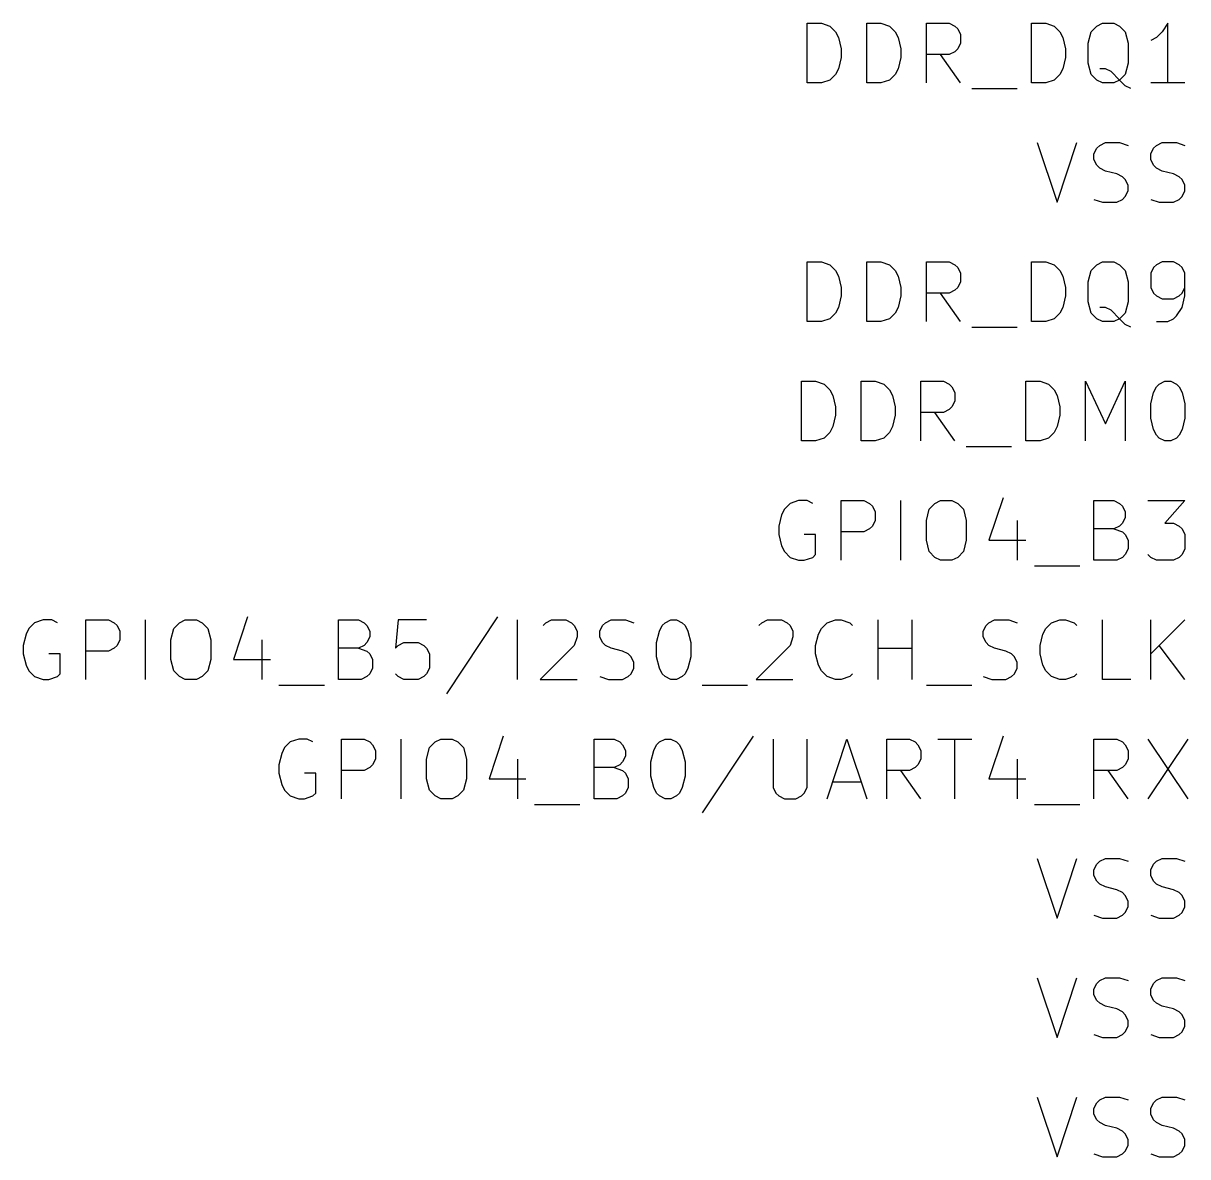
# Model space of a CAD drawing. Header units: millimetres. Extents: x 3 to 201, y -195 to -4.
# Drawn here: x 132 to 156.79, y -76.79 to -52.66 of the extents above; entities that cross this region are included whole.
import ezdxf

# ---------------------------------------------------------------- set-up
doc = ezdxf.new("R2010")
doc.units = ezdxf.units.MM
doc.layers.add('GREENSIXTYFIVE', color=129, linetype='CONTINUOUS')

msp = doc.modelspace()

# ---------------------------------------------------------------- linework, layer by layer
at = {"layer": 'GREENSIXTYFIVE', "linetype": 'CONTINUOUS'}
for p, q in [((148.6867, -53.9275), (148.6867, -52.6575)), ((148.6867, -52.6575), (148.9891, -52.6575)), ((148.9891, -52.6575), (149.1705, -52.718)), ((149.1705, -52.718), (149.2915, -52.839)), ((149.9567, -53.9275), (149.9567, -52.6575)), ((149.9567, -52.6575), (150.2591, -52.6575)), ((150.2591, -52.6575), (150.4405, -52.718)), ((150.4405, -52.718), (150.5615, -52.839)), ((151.2267, -53.9275), (151.2267, -52.6575)), ((151.2267, -52.6575), (151.7105, -52.6575)), ((151.7105, -52.6575), (151.8315, -52.718)), ((151.8315, -52.718), (151.892, -52.7785)), ((151.892, -52.7785), (151.9524, -52.8994)), ((153.4643, -53.9275), (153.4643, -52.6575)), ((153.4643, -52.6575), (153.7667, -52.6575)), ((153.7667, -52.6575), (153.9481, -52.718)), ((153.9481, -52.718), (154.0691, -52.839)), ((154.7343, -52.839), (154.8553, -52.718)), ((154.8553, -52.718), (154.9762, -52.6575)), ((154.9762, -52.6575), (155.2181, -52.6575)), ((155.2181, -52.6575), (155.3391, -52.718)), ((155.3391, -52.718), (155.46, -52.839)), ((156.3672, -52.6575), (156.2463, -52.839)), ((156.3672, -53.9275), (156.3672, -52.6575)), ((149.2915, -52.839), (149.352, -52.9599)), ((149.352, -52.9599), (149.4124, -53.2018)), ((150.5615, -52.839), (150.622, -52.9599)), ((150.622, -52.9599), (150.6824, -53.2018)), ((151.9524, -52.8994), (151.9524, -53.0809)), ((154.0691, -52.839), (154.1296, -52.9599)), ((154.1296, -52.9599), (154.19, -53.2018)), ((154.6739, -53.0809), (154.7343, -52.839)), ((155.46, -52.839), (155.5205, -53.0809)), ((156.1253, -52.9599), (156.0044, -53.0204)), ((156.2463, -52.839), (156.1253, -52.9599)), ((149.4124, -53.2018), (149.4124, -53.3832)), ((150.6824, -53.2018), (150.6824, -53.3832)), ((151.8315, -53.2623), (151.7105, -53.3228)), ((151.892, -53.2018), (151.8315, -53.2623)), ((151.9524, -53.0809), (151.892, -53.2018)), ((154.19, -53.2018), (154.19, -53.3832)), ((154.6739, -53.5042), (154.6739, -53.0809)), ((155.5205, -53.0809), (155.5205, -53.5042)), ((149.4124, -53.3832), (149.352, -53.6251)), ((150.6824, -53.3832), (150.622, -53.6251)), ((151.7105, -53.3228), (151.2267, -53.3228)), ((151.9524, -53.9275), (151.5291, -53.3228)), ((154.19, -53.3832), (154.1296, -53.6251)), ((154.7343, -53.7461), (154.6739, -53.5042)), ((155.5205, -53.5042), (155.46, -53.7461)), ((149.2915, -53.7461), (149.1705, -53.8671)), ((149.352, -53.6251), (149.2915, -53.7461)), ((150.5615, -53.7461), (150.4405, -53.8671)), ((150.622, -53.6251), (150.5615, -53.7461)), ((154.0691, -53.7461), (153.9481, -53.8671)), ((154.1296, -53.6251), (154.0691, -53.7461)), ((154.8553, -53.8671), (154.7343, -53.7461)), ((155.0367, -53.6251), (154.9158, -53.6251)), ((155.1577, -53.6856), (155.0367, -53.6251)), ((155.3391, -53.8671), (155.1577, -53.6856)), ((155.46, -53.7461), (155.3391, -53.8671)), ((148.9891, -53.9275), (148.6867, -53.9275)), ((149.1705, -53.8671), (148.9891, -53.9275)), ((150.2591, -53.9275), (149.9567, -53.9275)), ((150.4405, -53.8671), (150.2591, -53.9275)), ((152.1944, -54.0485), (153.162, -54.0485)), ((153.7667, -53.9275), (153.4643, -53.9275)), ((153.9481, -53.8671), (153.7667, -53.9275)), ((154.9762, -53.9275), (154.8553, -53.8671)), ((155.2181, -53.9275), (154.9762, -53.9275)), ((155.3391, -53.8671), (155.2181, -53.9275)), ((155.46, -53.988), (155.3391, -53.8671)), ((155.581, -54.0485), (155.46, -53.988)), ((156.7301, -53.9275), (156.0044, -53.9275)), ((153.5853, -55.1975), (154.0086, -56.4675)), ((154.0086, -56.4675), (154.432, -55.1975)), ((154.8553, -55.3185), (154.9158, -55.258)), ((154.9158, -55.258), (155.0368, -55.1975)), ((155.0368, -55.1975), (155.3391, -55.1975)), ((155.3391, -55.1975), (155.5206, -55.258)), ((156.0648, -55.3185), (156.1253, -55.258)), ((156.1253, -55.258), (156.2463, -55.1975)), ((156.2463, -55.1975), (156.5486, -55.1975)), ((156.5486, -55.1975), (156.7301, -55.258)), ((154.7949, -55.4394), (154.8553, -55.3185)), ((154.7949, -55.5604), (154.7949, -55.4394)), ((156.0044, -55.4394), (156.0648, -55.3185)), ((156.0044, -55.5604), (156.0044, -55.4394)), ((154.8553, -55.6813), (154.7949, -55.5604)), ((154.9158, -55.7418), (154.8553, -55.6813)), ((155.0368, -55.8023), (154.9158, -55.7418)), ((156.0648, -55.6813), (156.0044, -55.5604)), ((156.1253, -55.7418), (156.0648, -55.6813)), ((156.2463, -55.8023), (156.1253, -55.7418)), ((155.2787, -55.8628), (155.0368, -55.8023)), ((155.3996, -55.9232), (155.2787, -55.8628)), ((155.4601, -55.9837), (155.3996, -55.9232)), ((155.5206, -56.1047), (155.4601, -55.9837)), ((156.4882, -55.8628), (156.2463, -55.8023)), ((156.6091, -55.9232), (156.4882, -55.8628)), ((156.6696, -55.9837), (156.6091, -55.9232)), ((156.7301, -56.1047), (156.6696, -55.9837)), ((155.4601, -56.3466), (155.5206, -56.2256)), ((155.5206, -56.2256), (155.5206, -56.1047)), ((156.6696, -56.3466), (156.7301, -56.2256)), ((156.7301, -56.2256), (156.7301, -56.1047)), ((154.7949, -56.4071), (154.9763, -56.4675)), ((154.9763, -56.4675), (155.2787, -56.4675)), ((155.2787, -56.4675), (155.3996, -56.4071)), ((155.3996, -56.4071), (155.4601, -56.3466)), ((156.0044, -56.4071), (156.1858, -56.4675)), ((156.1858, -56.4675), (156.4882, -56.4675)), ((156.4882, -56.4675), (156.6091, -56.4071)), ((156.6091, -56.4071), (156.6696, -56.3466)), ((148.6867, -59.0075), (148.6867, -57.7375)), ((148.6867, -57.7375), (148.9891, -57.7375)), ((148.9891, -57.7375), (149.1705, -57.798)), ((149.9567, -59.0075), (149.9567, -57.7375)), ((149.9567, -57.7375), (150.2591, -57.7375)), ((150.2591, -57.7375), (150.4405, -57.798)), ((151.2267, -59.0075), (151.2267, -57.7375)), ((151.2267, -57.7375), (151.7105, -57.7375)), ((151.7105, -57.7375), (151.8315, -57.798)), ((153.4643, -59.0075), (153.4643, -57.7375)), ((153.4643, -57.7375), (153.7667, -57.7375)), ((153.7667, -57.7375), (153.9481, -57.798)), ((154.8553, -57.798), (154.9762, -57.7375)), ((154.9762, -57.7375), (155.2181, -57.7375)), ((155.2181, -57.7375), (155.3391, -57.798)), ((156.2463, -57.7375), (156.1253, -57.798)), ((156.4882, -57.7375), (156.2463, -57.7375)), ((156.6091, -57.798), (156.4882, -57.7375)), ((149.1705, -57.798), (149.2915, -57.919)), ((149.2915, -57.919), (149.352, -58.0399)), ((150.4405, -57.798), (150.5615, -57.919)), ((150.5615, -57.919), (150.622, -58.0399)), ((151.8315, -57.798), (151.892, -57.8585)), ((151.892, -57.8585), (151.9524, -57.9794)), ((151.9524, -57.9794), (151.9524, -58.1609)), ((153.9481, -57.798), (154.0691, -57.919)), ((154.0691, -57.919), (154.1296, -58.0399)), ((154.6739, -58.1609), (154.7343, -57.919)), ((154.7343, -57.919), (154.8553, -57.798)), ((155.3391, -57.798), (155.46, -57.919)), ((155.46, -57.919), (155.5205, -58.1609)), ((156.0648, -57.8585), (156.0044, -57.9794)), ((156.0044, -57.9794), (156.0044, -58.2818)), ((156.1253, -57.798), (156.0648, -57.8585)), ((156.6696, -57.8585), (156.6091, -57.798)), ((156.7301, -57.9794), (156.6696, -57.8585)), ((156.7301, -58.4632), (156.7301, -57.9794)), ((149.352, -58.0399), (149.4124, -58.2818)), ((150.622, -58.0399), (150.6824, -58.2818)), ((151.9524, -58.1609), (151.892, -58.2818)), ((154.1296, -58.0399), (154.19, -58.2818)), ((154.6739, -58.5842), (154.6739, -58.1609)), ((155.5205, -58.1609), (155.5205, -58.5842)), ((149.4124, -58.4632), (149.352, -58.7051)), ((149.4124, -58.2818), (149.4124, -58.4632)), ((150.6824, -58.4632), (150.622, -58.7051)), ((150.6824, -58.2818), (150.6824, -58.4632)), ((151.7105, -58.4028), (151.2267, -58.4028)), ((151.9524, -59.0075), (151.5291, -58.4028)), ((151.8315, -58.3423), (151.7105, -58.4028)), ((151.892, -58.2818), (151.8315, -58.3423)), ((154.19, -58.4632), (154.1296, -58.7051)), ((154.19, -58.2818), (154.19, -58.4632)), ((156.0044, -58.2818), (156.0648, -58.4028)), ((156.0648, -58.4028), (156.1253, -58.4632)), ((156.1253, -58.4632), (156.2463, -58.5237)), ((156.4882, -58.5237), (156.6091, -58.4632)), ((156.6091, -58.4632), (156.6696, -58.4028)), ((156.6696, -58.4028), (156.7301, -58.2818)), ((156.6696, -58.7051), (156.7301, -58.4632)), ((149.352, -58.7051), (149.2915, -58.8261)), ((150.622, -58.7051), (150.5615, -58.8261)), ((154.1296, -58.7051), (154.0691, -58.8261)), ((154.7343, -58.8261), (154.6739, -58.5842)), ((155.0367, -58.7051), (154.9158, -58.7051)), ((155.1577, -58.7656), (155.0367, -58.7051)), ((155.5205, -58.5842), (155.46, -58.8261)), ((156.2463, -58.5237), (156.4882, -58.5237)), ((156.5486, -58.8866), (156.6696, -58.7051)), ((148.9891, -59.0075), (148.6867, -59.0075)), ((149.1705, -58.9471), (148.9891, -59.0075)), ((149.2915, -58.8261), (149.1705, -58.9471)), ((150.2591, -59.0075), (149.9567, -59.0075)), ((150.4405, -58.9471), (150.2591, -59.0075)), ((150.5615, -58.8261), (150.4405, -58.9471)), ((153.7667, -59.0075), (153.4643, -59.0075)), ((153.9481, -58.9471), (153.7667, -59.0075)), ((154.0691, -58.8261), (153.9481, -58.9471)), ((154.8553, -58.9471), (154.7343, -58.8261)), ((154.9762, -59.0075), (154.8553, -58.9471)), ((155.2181, -59.0075), (154.9762, -59.0075)), ((155.3391, -58.9471), (155.1577, -58.7656)), ((155.3391, -58.9471), (155.2181, -59.0075)), ((155.46, -58.8261), (155.3391, -58.9471)), ((155.46, -59.068), (155.3391, -58.9471)), ((156.1253, -59.0075), (156.3672, -59.0075)), ((156.3672, -59.0075), (156.4882, -58.9471)), ((156.4882, -58.9471), (156.5486, -58.8866)), ((152.1944, -59.1285), (153.162, -59.1285)), ((155.581, -59.1285), (155.46, -59.068)), ((148.5658, -61.5475), (148.5658, -60.2775)), ((148.5658, -60.2775), (148.8682, -60.2775)), ((148.8682, -60.2775), (149.0496, -60.338)), ((149.0496, -60.338), (149.1706, -60.459)), ((149.1706, -60.459), (149.2311, -60.5799)), ((149.8358, -61.5475), (149.8358, -60.2775)), ((149.8358, -60.2775), (150.1382, -60.2775)), ((150.1382, -60.2775), (150.3196, -60.338)), ((150.3196, -60.338), (150.4406, -60.459)), ((150.4406, -60.459), (150.5011, -60.5799)), ((151.1058, -61.5475), (151.1058, -60.2775)), ((151.1058, -60.2775), (151.5896, -60.2775)), ((151.5896, -60.2775), (151.7106, -60.338)), ((151.7106, -60.338), (151.7711, -60.3985)), ((151.7711, -60.3985), (151.8315, -60.5194)), ((153.3434, -61.5475), (153.3434, -60.2775)), ((153.3434, -60.2775), (153.6458, -60.2775)), ((153.6458, -60.2775), (153.8272, -60.338)), ((153.8272, -60.338), (153.9482, -60.459)), ((153.9482, -60.459), (154.0087, -60.5799)), ((154.6134, -61.5475), (154.6134, -60.2775)), ((154.6134, -60.2775), (155.0368, -61.1847)), ((155.0368, -61.1847), (155.4601, -60.2775)), ((155.4601, -60.2775), (155.4601, -61.5475)), ((156.0648, -60.5194), (156.1253, -60.3985)), ((156.1253, -60.3985), (156.1858, -60.338)), ((156.1858, -60.338), (156.3067, -60.2775)), ((156.3067, -60.2775), (156.4277, -60.2775)), ((156.4277, -60.2775), (156.5486, -60.338)), ((156.5486, -60.338), (156.6091, -60.3985)), ((156.6091, -60.3985), (156.6696, -60.5194)), ((149.2311, -60.5799), (149.2915, -60.8218)), ((150.5011, -60.5799), (150.5615, -60.8218)), ((151.8315, -60.7009), (151.7711, -60.8218)), ((151.8315, -60.5194), (151.8315, -60.7009)), ((154.0087, -60.5799), (154.0691, -60.8218)), ((156.0044, -60.7613), (156.0648, -60.5194)), ((156.6696, -60.5194), (156.7301, -60.7613)), ((149.2915, -60.8218), (149.2915, -61.0032)), ((150.5615, -60.8218), (150.5615, -61.0032)), ((151.5896, -60.9428), (151.1058, -60.9428)), ((151.8315, -61.5475), (151.4082, -60.9428)), ((151.7106, -60.8823), (151.5896, -60.9428)), ((151.7711, -60.8218), (151.7106, -60.8823)), ((154.0691, -60.8218), (154.0691, -61.0032)), ((156.0044, -61.0637), (156.0044, -60.7613)), ((156.7301, -60.7613), (156.7301, -61.0637)), ((149.2915, -61.0032), (149.2311, -61.2451)), ((150.5615, -61.0032), (150.5011, -61.2451)), ((154.0691, -61.0032), (154.0087, -61.2451)), ((156.0648, -61.3056), (156.0044, -61.0637)), ((156.7301, -61.0637), (156.6696, -61.3056)), ((149.0496, -61.4871), (148.8682, -61.5475)), ((149.1706, -61.3661), (149.0496, -61.4871)), ((149.2311, -61.2451), (149.1706, -61.3661)), ((150.3196, -61.4871), (150.1382, -61.5475)), ((150.4406, -61.3661), (150.3196, -61.4871)), ((150.5011, -61.2451), (150.4406, -61.3661)), ((153.8272, -61.4871), (153.6458, -61.5475)), ((153.9482, -61.3661), (153.8272, -61.4871)), ((154.0087, -61.2451), (153.9482, -61.3661)), ((156.1253, -61.4266), (156.0648, -61.3056)), ((156.1858, -61.4871), (156.1253, -61.4266)), ((156.3067, -61.5475), (156.1858, -61.4871)), ((156.5486, -61.4871), (156.4277, -61.5475)), ((156.6091, -61.4266), (156.5486, -61.4871)), ((156.6696, -61.3056), (156.6091, -61.4266)), ((148.8682, -61.5475), (148.5658, -61.5475)), ((150.1382, -61.5475), (149.8358, -61.5475)), ((152.0735, -61.6685), (153.0411, -61.6685)), ((153.6458, -61.5475), (153.3434, -61.5475)), ((156.4277, -61.5475), (156.3067, -61.5475)), ((148.3239, -62.878), (148.2029, -62.999)), ((148.5053, -62.8175), (148.3239, -62.878)), ((148.6867, -62.8175), (148.5053, -62.8175)), ((148.8077, -62.878), (148.6867, -62.8175)), ((149.4124, -64.0875), (149.4124, -62.8175)), ((149.4124, -62.8175), (149.8962, -62.8175)), ((149.8962, -62.8175), (150.0172, -62.878)), ((150.0172, -62.878), (150.0777, -62.9385)), ((150.0777, -62.9385), (150.1381, -63.0594)), ((150.6824, -64.0875), (150.6824, -62.8175)), ((151.2872, -62.999), (151.4082, -62.878)), ((151.4082, -62.878), (151.5291, -62.8175)), ((151.5291, -62.8175), (151.771, -62.8175)), ((151.771, -62.8175), (151.892, -62.878)), ((151.892, -62.878), (152.0129, -62.999)), ((152.8596, -62.7571), (152.5573, -63.6642)), ((154.7948, -64.0875), (154.7948, -62.8175)), ((154.7948, -62.8175), (155.2182, -62.8175)), ((155.2182, -62.8175), (155.3391, -62.878)), ((155.3391, -62.878), (155.3996, -62.9385)), ((155.3996, -62.9385), (155.4601, -63.0594)), ((155.9439, -62.8175), (156.7301, -62.8175)), ((156.7301, -62.8175), (156.3067, -63.3013)), ((148.1424, -63.1199), (148.082, -63.3618)), ((148.2029, -62.999), (148.1424, -63.1199)), ((150.1381, -63.0594), (150.1381, -63.2409)), ((151.2268, -63.2409), (151.2872, -62.999)), ((152.0129, -62.999), (152.0734, -63.2409)), ((155.4601, -63.1804), (155.3996, -63.3013)), ((155.4601, -63.0594), (155.4601, -63.1804)), ((148.082, -63.3618), (148.082, -63.5432)), ((150.0172, -63.4223), (149.8962, -63.4828)), ((150.0777, -63.3618), (150.0172, -63.4223)), ((150.1381, -63.2409), (150.0777, -63.3618)), ((151.2268, -63.6642), (151.2268, -63.2409)), ((152.0734, -63.2409), (152.0734, -63.6642)), ((153.162, -63.2409), (153.162, -64.0875)), ((155.2182, -63.4223), (154.7948, -63.4223)), ((155.3391, -63.3618), (155.2182, -63.4223)), ((155.2182, -63.4223), (155.3996, -63.4828)), ((155.3996, -63.3013), (155.3391, -63.3618)), ((156.3067, -63.3013), (156.4882, -63.3013)), ((156.4882, -63.3013), (156.6091, -63.3618)), ((156.6091, -63.3618), (156.6696, -63.4223)), ((156.6696, -63.4223), (156.7301, -63.5432)), ((148.082, -63.5432), (148.1424, -63.7851)), ((148.8681, -63.5432), (148.6262, -63.5432)), ((148.8681, -63.9666), (148.8681, -63.5432)), ((149.8962, -63.4828), (149.4124, -63.4828)), ((151.2872, -63.9061), (151.2268, -63.6642)), ((152.0734, -63.6642), (152.0129, -63.9061)), ((152.5573, -63.6642), (153.3434, -63.6642)), ((155.3996, -63.4828), (155.4601, -63.5432)), ((155.4601, -63.5432), (155.5205, -63.6642)), ((155.5205, -63.6642), (155.5205, -63.8456)), ((156.7301, -63.5432), (156.7301, -63.8456)), ((148.1424, -63.7851), (148.2029, -63.9061)), ((148.2029, -63.9061), (148.3239, -64.0271)), ((148.8077, -64.0271), (148.8681, -63.9666)), ((151.4082, -64.0271), (151.2872, -63.9061)), ((152.0129, -63.9061), (151.892, -64.0271)), ((155.4601, -63.9666), (155.3996, -64.0271)), ((155.5205, -63.8456), (155.4601, -63.9666)), ((156.0044, -64.0271), (155.9439, -63.9666)), ((156.6696, -63.9666), (156.6091, -64.0271)), ((156.7301, -63.8456), (156.6696, -63.9666)), ((148.3239, -64.0271), (148.5053, -64.0875)), ((148.5053, -64.0875), (148.6262, -64.0875)), ((148.6262, -64.0875), (148.8077, -64.0271)), ((151.5291, -64.0875), (151.4082, -64.0271)), ((151.771, -64.0875), (151.5291, -64.0875)), ((151.892, -64.0271), (151.771, -64.0875)), ((153.5249, -64.2085), (154.4925, -64.2085)), ((155.2786, -64.0875), (154.7948, -64.0875)), ((155.3996, -64.0271), (155.2786, -64.0875)), ((156.1253, -64.0875), (156.0044, -64.0271)), ((156.4882, -64.0875), (156.1253, -64.0875)), ((156.6091, -64.0271), (156.4882, -64.0875)), ((132.2373, -65.418), (132.1163, -65.539)), ((132.4187, -65.3575), (132.2373, -65.418)), ((132.6001, -65.3575), (132.4187, -65.3575)), ((132.7211, -65.418), (132.6001, -65.3575)), ((133.3258, -66.6275), (133.3258, -65.3575)), ((133.3258, -65.3575), (133.8096, -65.3575)), ((133.8096, -65.3575), (133.9306, -65.418)), ((133.9306, -65.418), (133.9911, -65.4785)), ((134.5958, -66.6275), (134.5958, -65.3575)), ((135.2006, -65.539), (135.3216, -65.418)), ((135.3216, -65.418), (135.4425, -65.3575)), ((135.4425, -65.3575), (135.6844, -65.3575)), ((135.6844, -65.3575), (135.8054, -65.418)), ((135.8054, -65.418), (135.9263, -65.539)), ((136.773, -65.2971), (136.4707, -66.2042)), ((138.7082, -66.6275), (138.7082, -65.3575)), ((138.7082, -65.3575), (139.1316, -65.3575)), ((139.1316, -65.3575), (139.2525, -65.418)), ((139.2525, -65.418), (139.313, -65.4785)), ((139.9782, -65.3575), (139.9178, -65.9623)), ((140.583, -65.3575), (139.9782, -65.3575)), ((142.0949, -65.2971), (141.0063, -66.9299)), ((142.5182, -66.6275), (142.5182, -65.3575)), ((143.0626, -65.4785), (143.123, -65.418)), ((143.123, -65.418), (143.244, -65.3575)), ((143.244, -65.3575), (143.5464, -65.3575)), ((143.5464, -65.3575), (143.6673, -65.418)), ((143.6673, -65.418), (143.7278, -65.4785)), ((144.3325, -65.4785), (144.393, -65.418)), ((144.393, -65.418), (144.514, -65.3575)), ((144.514, -65.3575), (144.8163, -65.3575)), ((144.8163, -65.3575), (144.9978, -65.418)), ((145.6025, -65.4785), (145.663, -65.418)), ((145.663, -65.418), (145.7839, -65.3575)), ((145.7839, -65.3575), (145.9049, -65.3575)), ((145.9049, -65.3575), (146.0258, -65.418)), ((146.0258, -65.418), (146.0863, -65.4785)), ((147.6587, -65.4785), (147.7191, -65.418)), ((147.7191, -65.418), (147.8401, -65.3575)), ((147.8401, -65.3575), (148.1425, -65.3575)), ((148.1425, -65.3575), (148.2634, -65.418)), ((148.2634, -65.418), (148.3239, -65.4785)), ((148.9891, -65.539), (149.1101, -65.418)), ((149.1101, -65.418), (149.2915, -65.3575)), ((149.2915, -65.3575), (149.4124, -65.3575)), ((149.4124, -65.3575), (149.5939, -65.418)), ((149.5939, -65.418), (149.6543, -65.4785)), ((150.1986, -66.6275), (150.1986, -65.3575)), ((150.9243, -66.6275), (150.9243, -65.3575)), ((152.4967, -65.4785), (152.5572, -65.418)), ((152.5572, -65.418), (152.6782, -65.3575)), ((152.6782, -65.3575), (152.9805, -65.3575)), ((152.9805, -65.3575), (153.162, -65.418)), ((153.7667, -65.539), (153.8877, -65.418)), ((153.8877, -65.418), (154.0691, -65.3575)), ((154.0691, -65.3575), (154.19, -65.3575)), ((154.19, -65.3575), (154.3715, -65.418)), ((154.3715, -65.418), (154.4319, -65.4785)), ((154.9762, -66.6275), (154.9762, -65.3575)), ((156.0043, -66.6275), (156.0043, -65.3575)), ((156.73, -65.3575), (156.0043, -66.0832)), ((132.0558, -65.6599), (131.9954, -65.9018)), ((132.1163, -65.539), (132.0558, -65.6599)), ((133.9911, -65.4785), (134.0515, -65.5994)), ((134.0515, -65.5994), (134.0515, -65.7809)), ((135.1402, -65.7809), (135.2006, -65.539)), ((135.9263, -65.539), (135.9868, -65.7809)), ((139.313, -65.4785), (139.3735, -65.5994)), ((139.3735, -65.5994), (139.3735, -65.7204)), ((143.7278, -65.4785), (143.7883, -65.5994)), ((143.7883, -65.5994), (143.7883, -65.7204)), ((144.2721, -65.5994), (144.3325, -65.4785)), ((144.2721, -65.7204), (144.2721, -65.5994)), ((145.4816, -65.8413), (145.542, -65.5994)), ((145.542, -65.5994), (145.6025, -65.4785)), ((146.0863, -65.4785), (146.1468, -65.5994)), ((146.1468, -65.5994), (146.2073, -65.8413)), ((148.3239, -65.4785), (148.3844, -65.5994)), ((148.3844, -65.5994), (148.3844, -65.7204)), ((148.8682, -65.9018), (148.9286, -65.6599)), ((148.9286, -65.6599), (148.9891, -65.539)), ((152.4363, -65.5994), (152.4967, -65.4785)), ((152.4363, -65.7204), (152.4363, -65.5994)), ((153.6458, -65.9018), (153.7062, -65.6599)), ((153.7062, -65.6599), (153.7667, -65.539)), ((131.9954, -65.9018), (131.9954, -66.0832)), ((133.9911, -65.9018), (133.9306, -65.9623)), ((134.0515, -65.7809), (133.9911, -65.9018)), ((135.1402, -66.2042), (135.1402, -65.7809)), ((135.9868, -65.7809), (135.9868, -66.2042)), ((137.0754, -65.7809), (137.0754, -66.6275)), ((139.2525, -65.9018), (139.1316, -65.9623)), ((139.313, -65.8413), (139.2525, -65.9018)), ((139.3735, -65.7204), (139.313, -65.8413)), ((139.9178, -65.9623), (139.9782, -65.9018)), ((139.9782, -65.9018), (140.0992, -65.8413)), ((140.0992, -65.8413), (140.4016, -65.8413)), ((140.4016, -65.8413), (140.5225, -65.9018)), ((140.5225, -65.9018), (140.583, -65.9623)), ((143.7278, -65.9018), (143.0021, -66.6275)), ((143.7883, -65.7204), (143.7278, -65.9018)), ((144.3325, -65.8413), (144.2721, -65.7204)), ((144.393, -65.9018), (144.3325, -65.8413)), ((144.514, -65.9623), (144.393, -65.9018)), ((145.4816, -66.1437), (145.4816, -65.8413)), ((146.2073, -65.8413), (146.2073, -66.1437)), ((148.3239, -65.9018), (147.5982, -66.6275)), ((148.3844, -65.7204), (148.3239, -65.9018)), ((148.8682, -66.0832), (148.8682, -65.9018)), ((152.4967, -65.8413), (152.4363, -65.7204)), ((152.5572, -65.9018), (152.4967, -65.8413)), ((152.6782, -65.9623), (152.5572, -65.9018)), ((153.6458, -66.0832), (153.6458, -65.9018)), ((156.73, -66.6275), (156.1858, -65.9018)), ((131.9954, -66.0832), (132.0558, -66.3251)), ((132.7815, -66.0832), (132.5396, -66.0832)), ((132.7815, -66.5066), (132.7815, -66.0832)), ((133.8096, -66.0228), (133.3258, -66.0228)), ((133.9306, -65.9623), (133.8096, -66.0228)), ((139.1316, -65.9623), (138.7082, -65.9623)), ((139.1316, -65.9623), (139.313, -66.0228)), ((139.313, -66.0228), (139.3735, -66.0832)), ((139.3735, -66.0832), (139.4339, -66.2042)), ((140.583, -65.9623), (140.6435, -66.0832)), ((140.6435, -66.0832), (140.6435, -66.3856)), ((144.7559, -66.0228), (144.514, -65.9623)), ((144.8768, -66.0832), (144.7559, -66.0228)), ((144.9373, -66.1437), (144.8768, -66.0832)), ((144.9978, -66.2647), (144.9373, -66.1437)), ((145.542, -66.3856), (145.4816, -66.1437)), ((146.2073, -66.1437), (146.1468, -66.3856)), ((148.9286, -66.3251), (148.8682, -66.0832)), ((150.1986, -65.9623), (150.9243, -65.9623)), ((152.9201, -66.0228), (152.6782, -65.9623)), ((153.041, -66.0832), (152.9201, -66.0228)), ((153.1015, -66.1437), (153.041, -66.0832)), ((153.162, -66.2647), (153.1015, -66.1437)), ((153.7062, -66.3251), (153.6458, -66.0832)), ((132.0558, -66.3251), (132.1163, -66.4461)), ((132.1163, -66.4461), (132.2373, -66.5671)), ((135.2006, -66.4461), (135.1402, -66.2042)), ((135.3216, -66.5671), (135.2006, -66.4461)), ((135.9263, -66.4461), (135.8054, -66.5671)), ((135.9868, -66.2042), (135.9263, -66.4461)), ((136.4707, -66.2042), (137.2568, -66.2042)), ((139.4339, -66.3856), (139.3735, -66.5066)), ((139.4339, -66.2042), (139.4339, -66.3856)), ((140.6435, -66.3856), (140.583, -66.5066)), ((144.9373, -66.5066), (144.9978, -66.3856)), ((144.9978, -66.3856), (144.9978, -66.2647)), ((145.6025, -66.5066), (145.542, -66.3856)), ((146.1468, -66.3856), (146.0863, -66.5066)), ((148.9891, -66.4461), (148.9286, -66.3251)), ((149.1101, -66.5671), (148.9891, -66.4461)), ((153.1015, -66.5066), (153.162, -66.3856)), ((153.162, -66.3856), (153.162, -66.2647)), ((153.7667, -66.4461), (153.7062, -66.3251)), ((153.8877, -66.5671), (153.7667, -66.4461)), ((132.2373, -66.5671), (132.4187, -66.6275)), ((132.4187, -66.6275), (132.5396, -66.6275)), ((132.5396, -66.6275), (132.7211, -66.5671)), ((132.7211, -66.5671), (132.7815, -66.5066)), ((135.4425, -66.6275), (135.3216, -66.5671)), ((135.6844, -66.6275), (135.4425, -66.6275)), ((135.8054, -66.5671), (135.6844, -66.6275)), ((139.192, -66.6275), (138.7082, -66.6275)), ((139.313, -66.5671), (139.192, -66.6275)), ((139.3735, -66.5066), (139.313, -66.5671)), ((139.9782, -66.5671), (139.9178, -66.5066)), ((140.0992, -66.6275), (139.9782, -66.5671)), ((140.4016, -66.6275), (140.0992, -66.6275)), ((140.5225, -66.5671), (140.4016, -66.6275)), ((140.583, -66.5066), (140.5225, -66.5671)), ((143.0021, -66.6275), (143.7883, -66.6275)), ((144.2721, -66.5671), (144.4535, -66.6275)), ((144.4535, -66.6275), (144.7559, -66.6275)), ((144.7559, -66.6275), (144.8768, -66.5671)), ((144.8768, -66.5671), (144.9373, -66.5066)), ((145.663, -66.5671), (145.6025, -66.5066)), ((145.7839, -66.6275), (145.663, -66.5671)), ((145.9049, -66.6275), (145.7839, -66.6275)), ((146.0258, -66.5671), (145.9049, -66.6275)), ((146.0863, -66.5066), (146.0258, -66.5671)), ((147.5982, -66.6275), (148.3844, -66.6275)), ((149.2915, -66.6275), (149.1101, -66.5671)), ((149.4124, -66.6275), (149.2915, -66.6275)), ((149.5939, -66.5671), (149.4124, -66.6275)), ((149.6543, -66.5066), (149.5939, -66.5671)), ((152.4363, -66.5671), (152.6177, -66.6275)), ((152.6177, -66.6275), (152.9201, -66.6275)), ((152.9201, -66.6275), (153.041, -66.5671)), ((153.041, -66.5671), (153.1015, -66.5066)), ((154.0691, -66.6275), (153.8877, -66.5671)), ((154.19, -66.6275), (154.0691, -66.6275)), ((154.3715, -66.5671), (154.19, -66.6275)), ((154.4319, -66.5066), (154.3715, -66.5671)), ((155.581, -66.6275), (154.9762, -66.6275)), ((137.4383, -66.7485), (138.4059, -66.7485)), ((146.4492, -66.7485), (147.4168, -66.7485)), ((151.2268, -66.7485), (152.1944, -66.7485)), ((137.8615, -67.8975), (137.6801, -67.958)), ((138.0429, -67.8975), (137.8615, -67.8975)), ((138.1639, -67.958), (138.0429, -67.8975)), ((138.7686, -69.1675), (138.7686, -67.8975)), ((138.7686, -67.8975), (139.2524, -67.8975)), ((139.2524, -67.8975), (139.3734, -67.958)), ((140.0386, -69.1675), (140.0386, -67.8975)), ((140.7644, -67.958), (140.8853, -67.8975)), ((140.8853, -67.8975), (141.1272, -67.8975)), ((141.1272, -67.8975), (141.2482, -67.958)), ((142.2158, -67.8371), (141.9135, -68.7442)), ((144.151, -69.1675), (144.151, -67.8975)), ((144.151, -67.8975), (144.5744, -67.8975)), ((144.5744, -67.8975), (144.6953, -67.958)), ((145.542, -67.958), (145.6629, -67.8975)), ((145.6629, -67.8975), (145.7839, -67.8975)), ((145.7839, -67.8975), (145.9048, -67.958)), ((147.5377, -67.8371), (146.4491, -69.4699)), ((147.961, -67.8975), (147.961, -68.9256)), ((148.6867, -68.9256), (148.6867, -67.8975)), ((149.1101, -69.1675), (149.5334, -67.8975)), ((149.5334, -67.8975), (149.9568, -69.1675)), ((150.3801, -69.1675), (150.3801, -67.8975)), ((150.3801, -67.8975), (150.8639, -67.8975)), ((150.8639, -67.8975), (150.9849, -67.958)), ((151.4687, -67.8975), (152.1944, -67.8975)), ((151.8316, -69.1675), (151.8316, -67.8975)), ((152.8596, -67.8371), (152.5573, -68.7442)), ((154.7948, -69.1675), (154.7948, -67.8975)), ((154.7948, -67.8975), (155.2786, -67.8975)), ((155.2786, -67.8975), (155.3996, -67.958)), ((155.9439, -67.8975), (156.7905, -69.1675)), ((156.7905, -67.8975), (155.9439, -69.1675)), ((137.5591, -68.079), (137.4986, -68.1999)), ((137.6801, -67.958), (137.5591, -68.079)), ((139.3734, -67.958), (139.4339, -68.0185)), ((139.4339, -68.0185), (139.4943, -68.1394)), ((139.4943, -68.1394), (139.4943, -68.3209)), ((140.583, -68.3209), (140.6434, -68.079)), ((140.6434, -68.079), (140.7644, -67.958)), ((141.2482, -67.958), (141.3691, -68.079)), ((141.3691, -68.079), (141.4296, -68.3209)), ((144.6953, -67.958), (144.7558, -68.0185)), ((144.7558, -68.0185), (144.8163, -68.1394)), ((144.8163, -68.1394), (144.8163, -68.2604)), ((145.3606, -68.3813), (145.421, -68.1394)), ((145.421, -68.1394), (145.4815, -68.0185)), ((145.4815, -68.0185), (145.542, -67.958)), ((145.9048, -67.958), (145.9653, -68.0185)), ((145.9653, -68.0185), (146.0258, -68.1394)), ((146.0258, -68.1394), (146.0863, -68.3813)), ((150.9849, -67.958), (151.0454, -68.0185)), ((151.0454, -68.0185), (151.1058, -68.1394)), ((151.1058, -68.1394), (151.1058, -68.3209)), ((155.3996, -67.958), (155.4601, -68.0185)), ((155.4601, -68.0185), (155.5205, -68.1394)), ((155.5205, -68.1394), (155.5205, -68.3209)), ((137.4986, -68.1999), (137.4382, -68.4418)), ((139.4943, -68.3209), (139.4339, -68.4418)), ((140.583, -68.7442), (140.583, -68.3209)), ((141.4296, -68.3209), (141.4296, -68.7442)), ((142.5182, -68.3209), (142.5182, -69.1675)), ((144.7558, -68.3813), (144.6953, -68.4418)), ((144.8163, -68.2604), (144.7558, -68.3813)), ((145.3606, -68.6837), (145.3606, -68.3813)), ((146.0863, -68.3813), (146.0863, -68.6837)), ((151.1058, -68.3209), (151.0454, -68.4418)), ((153.162, -68.3209), (153.162, -69.1675)), ((155.5205, -68.3209), (155.4601, -68.4418)), ((137.4382, -68.4418), (137.4382, -68.6232)), ((137.4382, -68.6232), (137.4986, -68.8651)), ((138.2243, -68.6232), (137.9824, -68.6232)), ((138.2243, -69.0466), (138.2243, -68.6232)), ((139.2524, -68.5628), (138.7686, -68.5628)), ((139.3734, -68.5023), (139.2524, -68.5628)), ((139.4339, -68.4418), (139.3734, -68.5023)), ((144.5744, -68.5023), (144.151, -68.5023)), ((144.6953, -68.4418), (144.5744, -68.5023)), ((144.5744, -68.5023), (144.7558, -68.5628)), ((144.7558, -68.5628), (144.8163, -68.6232)), ((144.8163, -68.6232), (144.8767, -68.7442)), ((150.8639, -68.5628), (150.3801, -68.5628)), ((151.1058, -69.1675), (150.6825, -68.5628)), ((150.9849, -68.5023), (150.8639, -68.5628)), ((151.0454, -68.4418), (150.9849, -68.5023)), ((155.2786, -68.5628), (154.7948, -68.5628)), ((155.5205, -69.1675), (155.0972, -68.5628)), ((155.3996, -68.5023), (155.2786, -68.5628)), ((155.4601, -68.4418), (155.3996, -68.5023)), ((137.4986, -68.8651), (137.5591, -68.9861)), ((140.6434, -68.9861), (140.583, -68.7442)), ((141.4296, -68.7442), (141.3691, -68.9861)), ((141.9135, -68.7442), (142.6996, -68.7442)), ((144.8767, -68.9256), (144.8163, -69.0466)), ((144.8767, -68.7442), (144.8767, -68.9256)), ((145.421, -68.9256), (145.3606, -68.6837)), ((145.4815, -69.0466), (145.421, -68.9256)), ((146.0258, -68.9256), (145.9653, -69.0466)), ((146.0863, -68.6837), (146.0258, -68.9256)), ((147.961, -68.9256), (148.0215, -69.0466)), ((148.6263, -69.0466), (148.6867, -68.9256)), ((149.2311, -68.8047), (149.8358, -68.8047)), ((152.5573, -68.7442), (153.3434, -68.7442)), ((137.5591, -68.9861), (137.6801, -69.1071)), ((137.6801, -69.1071), (137.8615, -69.1675)), ((137.8615, -69.1675), (137.9824, -69.1675)), ((137.9824, -69.1675), (138.1639, -69.1071)), ((138.1639, -69.1071), (138.2243, -69.0466)), ((140.7644, -69.1071), (140.6434, -68.9861)), ((140.8853, -69.1675), (140.7644, -69.1071)), ((141.1272, -69.1675), (140.8853, -69.1675)), ((141.2482, -69.1071), (141.1272, -69.1675)), ((141.3691, -68.9861), (141.2482, -69.1071)), ((144.6348, -69.1675), (144.151, -69.1675)), ((144.7558, -69.1071), (144.6348, -69.1675)), ((144.8163, -69.0466), (144.7558, -69.1071)), ((145.542, -69.1071), (145.4815, -69.0466)), ((145.6629, -69.1675), (145.542, -69.1071)), ((145.7839, -69.1675), (145.6629, -69.1675)), ((145.9048, -69.1071), (145.7839, -69.1675)), ((145.9653, -69.0466), (145.9048, -69.1071)), ((148.0215, -69.0466), (148.082, -69.1071)), ((148.082, -69.1071), (148.2029, -69.1675)), ((148.2029, -69.1675), (148.4448, -69.1675)), ((148.4448, -69.1675), (148.5658, -69.1071)), ((148.5658, -69.1071), (148.6263, -69.0466)), ((142.8811, -69.2885), (143.8487, -69.2885)), ((153.5249, -69.2885), (154.4925, -69.2885)), ((153.5853, -70.4375), (154.0086, -71.7075)), ((154.0086, -71.7075), (154.432, -70.4375)), ((154.7949, -70.6794), (154.8553, -70.5585)), ((154.8553, -70.5585), (154.9158, -70.498)), ((154.9158, -70.498), (155.0368, -70.4375)), ((155.0368, -70.4375), (155.3391, -70.4375)), ((155.3391, -70.4375), (155.5206, -70.498)), ((156.0044, -70.6794), (156.0648, -70.5585)), ((156.0648, -70.5585), (156.1253, -70.498)), ((156.1253, -70.498), (156.2463, -70.4375)), ((156.2463, -70.4375), (156.5486, -70.4375)), ((156.5486, -70.4375), (156.7301, -70.498)), ((154.7949, -70.8004), (154.7949, -70.6794)), ((154.8553, -70.9213), (154.7949, -70.8004)), ((156.0044, -70.8004), (156.0044, -70.6794)), ((156.0648, -70.9213), (156.0044, -70.8004)), ((154.9158, -70.9818), (154.8553, -70.9213)), ((155.0368, -71.0423), (154.9158, -70.9818)), ((155.2787, -71.1028), (155.0368, -71.0423)), ((155.3996, -71.1632), (155.2787, -71.1028)), ((156.1253, -70.9818), (156.0648, -70.9213)), ((156.2463, -71.0423), (156.1253, -70.9818)), ((156.4882, -71.1028), (156.2463, -71.0423)), ((156.6091, -71.1632), (156.4882, -71.1028)), ((155.4601, -71.2237), (155.3996, -71.1632)), ((155.5206, -71.3447), (155.4601, -71.2237)), ((155.5206, -71.4656), (155.5206, -71.3447)), ((156.6696, -71.2237), (156.6091, -71.1632)), ((156.7301, -71.3447), (156.6696, -71.2237)), ((156.7301, -71.4656), (156.7301, -71.3447)), ((154.7949, -71.6471), (154.9763, -71.7075)), ((155.2787, -71.7075), (155.3996, -71.6471)), ((155.3996, -71.6471), (155.4601, -71.5866)), ((155.4601, -71.5866), (155.5206, -71.4656)), ((156.0044, -71.6471), (156.1858, -71.7075)), ((156.4882, -71.7075), (156.6091, -71.6471)), ((156.6091, -71.6471), (156.6696, -71.5866)), ((156.6696, -71.5866), (156.7301, -71.4656)), ((154.9763, -71.7075), (155.2787, -71.7075)), ((156.1858, -71.7075), (156.4882, -71.7075)), ((153.5853, -72.9775), (154.0086, -74.2475)), ((154.0086, -74.2475), (154.432, -72.9775)), ((154.7949, -73.2194), (154.8553, -73.0985)), ((154.8553, -73.0985), (154.9158, -73.038)), ((154.9158, -73.038), (155.0368, -72.9775)), ((155.0368, -72.9775), (155.3391, -72.9775)), ((155.3391, -72.9775), (155.5206, -73.038)), ((156.0044, -73.2194), (156.0648, -73.0985)), ((156.0648, -73.0985), (156.1253, -73.038)), ((156.1253, -73.038), (156.2463, -72.9775)), ((156.2463, -72.9775), (156.5486, -72.9775)), ((156.5486, -72.9775), (156.7301, -73.038)), ((154.7949, -73.3404), (154.7949, -73.2194)), ((154.8553, -73.4613), (154.7949, -73.3404)), ((156.0044, -73.3404), (156.0044, -73.2194)), ((156.0648, -73.4613), (156.0044, -73.3404)), ((154.9158, -73.5218), (154.8553, -73.4613)), ((155.0368, -73.5823), (154.9158, -73.5218)), ((155.2787, -73.6428), (155.0368, -73.5823)), ((156.1253, -73.5218), (156.0648, -73.4613)), ((156.2463, -73.5823), (156.1253, -73.5218)), ((156.4882, -73.6428), (156.2463, -73.5823)), ((155.3996, -73.7032), (155.2787, -73.6428)), ((155.4601, -73.7637), (155.3996, -73.7032)), ((155.5206, -73.8847), (155.4601, -73.7637)), ((155.5206, -74.0056), (155.5206, -73.8847)), ((156.6091, -73.7032), (156.4882, -73.6428)), ((156.6696, -73.7637), (156.6091, -73.7032)), ((156.7301, -73.8847), (156.6696, -73.7637)), ((156.7301, -74.0056), (156.7301, -73.8847)), ((155.3996, -74.1871), (155.4601, -74.1266)), ((155.4601, -74.1266), (155.5206, -74.0056)), ((156.6091, -74.1871), (156.6696, -74.1266)), ((156.6696, -74.1266), (156.7301, -74.0056)), ((154.7949, -74.1871), (154.9763, -74.2475)), ((154.9763, -74.2475), (155.2787, -74.2475)), ((155.2787, -74.2475), (155.3996, -74.1871)), ((156.0044, -74.1871), (156.1858, -74.2475)), ((156.1858, -74.2475), (156.4882, -74.2475)), ((156.4882, -74.2475), (156.6091, -74.1871)), ((153.5853, -75.5175), (154.0086, -76.7875)), ((154.0086, -76.7875), (154.432, -75.5175)), ((154.8553, -75.6385), (154.9158, -75.578)), ((154.9158, -75.578), (155.0368, -75.5175)), ((155.0368, -75.5175), (155.3391, -75.5175)), ((155.3391, -75.5175), (155.5206, -75.578)), ((156.0648, -75.6385), (156.1253, -75.578)), ((156.1253, -75.578), (156.2463, -75.5175)), ((156.2463, -75.5175), (156.5486, -75.5175)), ((156.5486, -75.5175), (156.7301, -75.578)), ((154.7949, -75.7594), (154.8553, -75.6385)), ((154.7949, -75.8804), (154.7949, -75.7594)), ((156.0044, -75.7594), (156.0648, -75.6385)), ((156.0044, -75.8804), (156.0044, -75.7594)), ((154.8553, -76.0013), (154.7949, -75.8804)), ((154.9158, -76.0618), (154.8553, -76.0013)), ((155.0368, -76.1223), (154.9158, -76.0618)), ((156.0648, -76.0013), (156.0044, -75.8804)), ((156.1253, -76.0618), (156.0648, -76.0013)), ((156.2463, -76.1223), (156.1253, -76.0618)), ((155.2787, -76.1828), (155.0368, -76.1223)), ((155.3996, -76.2432), (155.2787, -76.1828)), ((155.4601, -76.3037), (155.3996, -76.2432)), ((155.5206, -76.4247), (155.4601, -76.3037)), ((156.4882, -76.1828), (156.2463, -76.1223)), ((156.6091, -76.2432), (156.4882, -76.1828)), ((156.6696, -76.3037), (156.6091, -76.2432)), ((156.7301, -76.4247), (156.6696, -76.3037)), ((155.4601, -76.6666), (155.5206, -76.5456)), ((155.5206, -76.5456), (155.5206, -76.4247)), ((156.6696, -76.6666), (156.7301, -76.5456)), ((156.7301, -76.5456), (156.7301, -76.4247)), ((154.7949, -76.7271), (154.9763, -76.7875)), ((154.9763, -76.7875), (155.2787, -76.7875)), ((155.2787, -76.7875), (155.3996, -76.7271)), ((155.3996, -76.7271), (155.4601, -76.6666)), ((156.0044, -76.7271), (156.1858, -76.7875)), ((156.1858, -76.7875), (156.4882, -76.7875)), ((156.4882, -76.7875), (156.6091, -76.7271)), ((156.6091, -76.7271), (156.6696, -76.6666))]:
    msp.add_line(p, q, dxfattribs=at)

doc.saveas('drawing.dxf')
